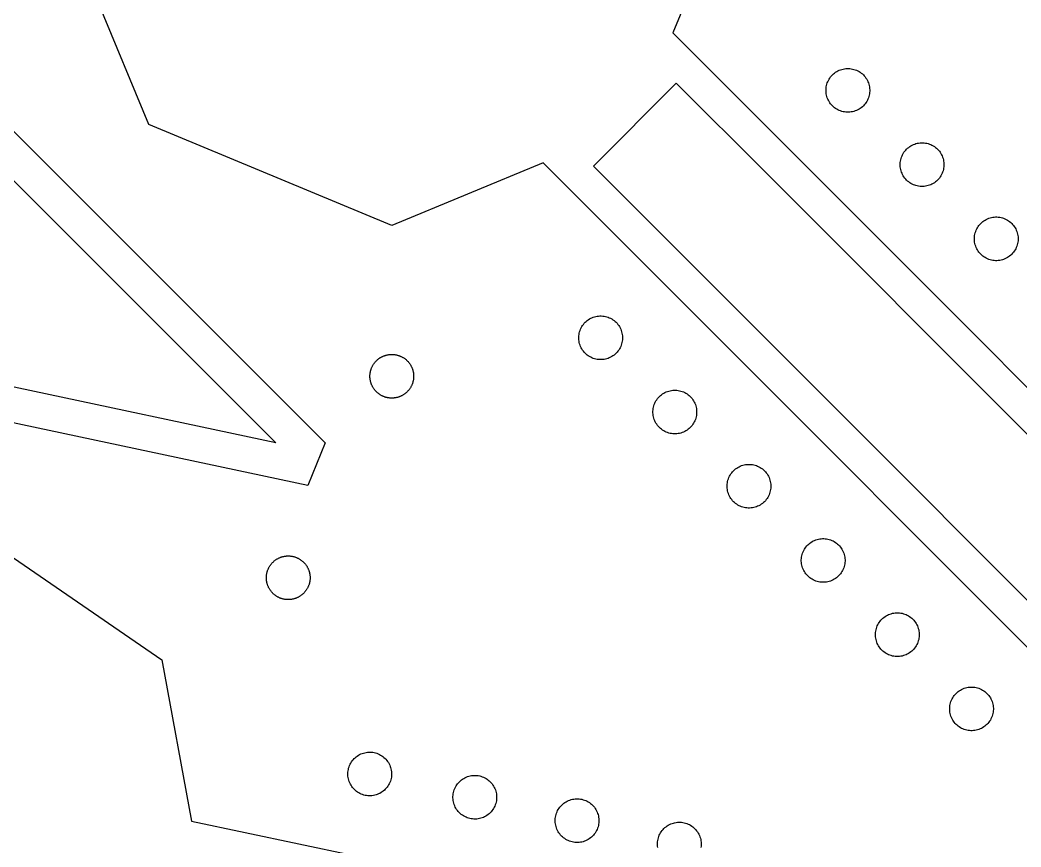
# Model space of a CAD drawing. Extents: x -16500 to 16500, y -16500 to 38576.
# Drawn here: x -10753 to -5028, y 3108 to 7835 of the extents above; entities that cross this region are included whole.
import ezdxf

# ---------------------------------------------------------------- set-up
doc = ezdxf.new("R2010")
doc.units = 0
doc.header["$MEASUREMENT"] = 0
doc.layers.add('Top', color=1, linetype='Continuous')
doc.layers.add('Vias', color=60, linetype='Continuous')

msp = doc.modelspace()

# ---------------------------------------------------------------- linework, layer by layer
at = {"layer": 'Top', "linetype": 'Continuous'}
for points in [[(-5291.342, 9164.874), (-8626.704, 12500.234), (-12500.234, 8626.703), (-9290.551, 5417.021), (-13700.786, 6354.445), (-14839.727, 996.153), (-10392.695, 50.907), (-14945.686, -1169.063), (-13527.876, -6460.405), (-9164.874, -5291.342), (-12500.235, -8626.702), (-8626.705, -12500.234), (-5417.021, -9290.551), (-6354.445, -13700.786), (-996.153, -14839.727), (-50.907, -10392.695)], [(-5040.676, 9002.117), (-5233.862, 8950.353), (-5417.146, 9007.834), (-8626.704, 12217.392), (-12217.392, 8626.703), (-9007.833, 5417.146), (-9106.927, 5173.522), (-13546.739, 6117.234), (-14602.515, 1150.2), (-10162.703, 206.489), (-10204.285, 10.859), (-10316.4, -135.705), (-14700.737, -1310.485), (-13386.454, -6215.456), (-9002.117, -5040.676), (-8950.353, -5233.862), (-9007.834, -5417.145), (-12217.392, -8626.702), (-8626.704, -12217.391), (-5417.146, -9007.834), (-5173.522, -9106.927), (-6117.234, -13546.739), (-1150.2, -14602.515), (-206.489, -10162.703)]]:
    msp.add_lwpolyline(points, dxfattribs=at)
at = {"layer": 'Top'}
for points in [[(-8626.703, 6660.703), (-10016.875, 7236.531), (-10592.703, 8626.703), (-10016.875, 10016.875), (-8626.703, 10592.703), (-7236.531, 10016.875), (-6660.703, 8626.703), (-7019.069, 7761.531), (-3242.085, 3984.547), (-3984.547, 3242.085), (-7761.531, 7019.069)], [(-7473.412, 6999.65), (-6962.174, 6488.412), (-6962.174, 6488.412), (-3984.547, 3510.785), (-3510.785, 3984.547), (-6488.412, 6962.174), (-6488.412, 6962.174), (-6999.65, 7473.412)]]:
    msp.add_lwpolyline(points, close=True, dxfattribs=at)
msp.add_lwpolyline([(-11182.356, 5028.867), (-9942.284, 4176.589), (-9771.628, 3255.815), (-8851.717, 3060.282)], dxfattribs=at)
at = {"layer": 'Vias'}
for points in [[(-6022.113, 7307.461), (-6029.95, 7307.955), (-6037.741, 7308.939), (-6045.454, 7310.41), (-6053.06, 7312.363), (-6060.528, 7314.79), (-6067.83, 7317.68), (-6074.935, 7321.024), (-6081.816, 7324.807), (-6088.447, 7329.015), (-6094.8, 7333.63), (-6100.85, 7338.636), (-6106.575, 7344.011), (-6111.95, 7349.736), (-6116.956, 7355.786), (-6121.571, 7362.139), (-6125.779, 7368.77), (-6129.562, 7375.651), (-6132.906, 7382.756), (-6135.796, 7390.058), (-6138.223, 7397.526), (-6140.176, 7405.132), (-6141.647, 7412.845), (-6142.631, 7420.636), (-6143.125, 7428.473), (-6143.125, 7436.326), (-6142.631, 7444.163), (-6141.647, 7451.954), (-6140.176, 7459.668), (-6138.223, 7467.274), (-6135.796, 7474.742), (-6132.906, 7482.043), (-6129.562, 7489.149), (-6125.779, 7496.03), (-6121.571, 7502.66), (-6116.956, 7509.013), (-6111.95, 7515.064), (-6106.575, 7520.788), (-6100.85, 7526.164), (-6094.8, 7531.169), (-6088.447, 7535.785), (-6081.816, 7539.993), (-6074.935, 7543.776), (-6067.83, 7547.119), (-6060.528, 7550.01), (-6053.06, 7552.436), (-6045.454, 7554.389), (-6037.741, 7555.861), (-6029.95, 7556.845), (-6022.113, 7557.338), (-6014.26, 7557.338), (-6006.423, 7556.845), (-5998.632, 7555.861), (-5990.918, 7554.389), (-5983.312, 7552.436), (-5975.844, 7550.01), (-5968.543, 7547.119), (-5961.437, 7543.776), (-5954.556, 7539.993), (-5947.926, 7535.785), (-5941.573, 7531.169), (-5935.522, 7526.164), (-5929.798, 7520.788), (-5924.422, 7515.064), (-5919.417, 7509.013), (-5914.801, 7502.66), (-5910.593, 7496.03), (-5906.81, 7489.149), (-5903.467, 7482.043), (-5900.576, 7474.742), (-5898.15, 7467.274), (-5896.197, 7459.668), (-5894.725, 7451.954), (-5893.741, 7444.163), (-5893.248, 7436.326), (-5893.248, 7428.473), (-5893.741, 7420.636), (-5894.725, 7412.845), (-5896.197, 7405.132), (-5898.15, 7397.526), (-5900.576, 7390.058), (-5903.467, 7382.756), (-5906.81, 7375.651), (-5910.593, 7368.77), (-5914.801, 7362.139), (-5919.417, 7355.786), (-5924.422, 7349.736), (-5929.798, 7344.011), (-5935.522, 7338.636), (-5941.573, 7333.63), (-5947.926, 7329.015), (-5954.556, 7324.807), (-5961.437, 7321.024), (-5968.543, 7317.68), (-5975.844, 7314.79), (-5983.312, 7312.363), (-5990.918, 7310.41), (-5998.632, 7308.939), (-6006.423, 7307.955), (-6014.26, 7307.461)], [(-5597.849, 6883.197), (-5605.686, 6883.691), (-5613.477, 6884.675), (-5621.19, 6886.146), (-5628.796, 6888.099), (-5636.264, 6890.526), (-5643.566, 6893.416), (-5650.671, 6896.76), (-5657.552, 6900.543), (-5664.183, 6904.751), (-5670.536, 6909.366), (-5676.586, 6914.372), (-5682.311, 6919.747), (-5687.686, 6925.472), (-5692.692, 6931.522), (-5697.307, 6937.875), (-5701.515, 6944.506), (-5705.298, 6951.387), (-5708.642, 6958.492), (-5711.532, 6965.794), (-5713.959, 6973.262), (-5715.912, 6980.868), (-5717.383, 6988.581), (-5718.367, 6996.372), (-5718.861, 7004.209), (-5718.861, 7012.062), (-5718.367, 7019.899), (-5717.383, 7027.69), (-5715.912, 7035.404), (-5713.959, 7043.01), (-5711.532, 7050.478), (-5708.642, 7057.779), (-5705.298, 7064.885), (-5701.515, 7071.766), (-5697.307, 7078.396), (-5692.692, 7084.749), (-5687.686, 7090.8), (-5682.311, 7096.524), (-5676.586, 7101.9), (-5670.536, 7106.905), (-5664.183, 7111.521), (-5657.552, 7115.729), (-5650.671, 7119.512), (-5643.566, 7122.855), (-5636.264, 7125.746), (-5628.796, 7128.172), (-5621.19, 7130.125), (-5613.477, 7131.597), (-5605.686, 7132.581), (-5597.849, 7133.074), (-5589.996, 7133.074), (-5582.159, 7132.581), (-5574.368, 7131.597), (-5566.654, 7130.125), (-5559.048, 7128.172), (-5551.58, 7125.746), (-5544.279, 7122.855), (-5537.173, 7119.512), (-5530.292, 7115.729), (-5523.662, 7111.521), (-5517.309, 7106.905), (-5511.258, 7101.9), (-5505.534, 7096.524), (-5500.158, 7090.8), (-5495.153, 7084.749), (-5490.537, 7078.396), (-5486.329, 7071.766), (-5482.546, 7064.885), (-5479.203, 7057.779), (-5476.312, 7050.478), (-5473.886, 7043.01), (-5471.933, 7035.404), (-5470.461, 7027.69), (-5469.477, 7019.899), (-5468.984, 7012.062), (-5468.984, 7004.209), (-5469.477, 6996.372), (-5470.461, 6988.581), (-5471.933, 6980.868), (-5473.886, 6973.262), (-5476.312, 6965.794), (-5479.203, 6958.492), (-5482.546, 6951.387), (-5486.329, 6944.506), (-5490.537, 6937.875), (-5495.153, 6931.522), (-5500.158, 6925.472), (-5505.534, 6919.747), (-5511.258, 6914.372), (-5517.309, 6909.366), (-5523.662, 6904.751), (-5530.292, 6900.543), (-5537.173, 6896.76), (-5544.279, 6893.416), (-5551.58, 6890.526), (-5559.048, 6888.099), (-5566.654, 6886.146), (-5574.368, 6884.675), (-5582.159, 6883.691), (-5589.996, 6883.197)], [(-5173.585, 6458.933), (-5181.422, 6459.427), (-5189.213, 6460.411), (-5196.926, 6461.882), (-5204.532, 6463.835), (-5212, 6466.262), (-5219.302, 6469.152), (-5226.407, 6472.496), (-5233.288, 6476.279), (-5239.919, 6480.487), (-5246.272, 6485.102), (-5252.322, 6490.108), (-5258.047, 6495.483), (-5263.422, 6501.208), (-5268.428, 6507.258), (-5273.043, 6513.611), (-5277.251, 6520.242), (-5281.034, 6527.123), (-5284.378, 6534.228), (-5287.268, 6541.53), (-5289.695, 6548.998), (-5291.648, 6556.604), (-5293.119, 6564.317), (-5294.103, 6572.108), (-5294.597, 6579.945), (-5294.597, 6587.798), (-5294.103, 6595.635), (-5293.119, 6603.426), (-5291.648, 6611.14), (-5289.695, 6618.746), (-5287.268, 6626.214), (-5284.378, 6633.515), (-5281.034, 6640.621), (-5277.251, 6647.502), (-5273.043, 6654.132), (-5268.428, 6660.485), (-5263.422, 6666.536), (-5258.047, 6672.26), (-5252.322, 6677.636), (-5246.272, 6682.641), (-5239.919, 6687.257), (-5233.288, 6691.465), (-5226.407, 6695.248), (-5219.302, 6698.591), (-5212, 6701.482), (-5204.532, 6703.908), (-5196.926, 6705.861), (-5189.213, 6707.333), (-5181.422, 6708.317), (-5173.585, 6708.81), (-5165.732, 6708.81), (-5157.895, 6708.317), (-5150.104, 6707.333), (-5142.39, 6705.861), (-5134.784, 6703.908), (-5127.316, 6701.482), (-5120.015, 6698.591), (-5112.909, 6695.248), (-5106.028, 6691.465), (-5099.398, 6687.257), (-5093.045, 6682.641), (-5086.994, 6677.636), (-5081.27, 6672.26), (-5075.894, 6666.536), (-5070.889, 6660.485), (-5066.273, 6654.132), (-5062.065, 6647.502), (-5058.282, 6640.621), (-5054.939, 6633.515), (-5052.048, 6626.214), (-5049.622, 6618.746), (-5047.669, 6611.14), (-5046.197, 6603.426), (-5045.213, 6595.635), (-5044.72, 6587.798), (-5044.72, 6579.945), (-5045.213, 6572.108), (-5046.197, 6564.317), (-5047.669, 6556.604), (-5049.622, 6548.998), (-5052.048, 6541.53), (-5054.939, 6534.228), (-5058.282, 6527.123), (-5062.065, 6520.242), (-5066.273, 6513.611), (-5070.889, 6507.258), (-5075.894, 6501.208), (-5081.27, 6495.483), (-5086.994, 6490.108), (-5093.045, 6485.102), (-5099.398, 6480.487), (-5106.028, 6476.279), (-5112.909, 6472.496), (-5120.015, 6469.152), (-5127.316, 6466.262), (-5134.784, 6463.835), (-5142.39, 6461.882), (-5150.104, 6460.411), (-5157.895, 6459.427), (-5165.732, 6458.933)], [(-7436.326, 5893.248), (-7444.163, 5893.741), (-7451.954, 5894.725), (-7459.668, 5896.197), (-7467.274, 5898.15), (-7474.742, 5900.576), (-7482.043, 5903.467), (-7489.149, 5906.81), (-7496.03, 5910.593), (-7502.66, 5914.801), (-7509.013, 5919.417), (-7515.064, 5924.422), (-7520.788, 5929.798), (-7526.164, 5935.522), (-7531.169, 5941.573), (-7535.785, 5947.926), (-7539.993, 5954.556), (-7543.776, 5961.437), (-7547.119, 5968.543), (-7550.01, 5975.844), (-7552.436, 5983.312), (-7554.389, 5990.918), (-7555.861, 5998.632), (-7556.845, 6006.423), (-7557.338, 6014.26), (-7557.338, 6022.113), (-7556.845, 6029.95), (-7555.861, 6037.741), (-7554.389, 6045.454), (-7552.436, 6053.06), (-7550.01, 6060.528), (-7547.119, 6067.83), (-7543.776, 6074.935), (-7539.993, 6081.816), (-7535.785, 6088.447), (-7531.169, 6094.8), (-7526.164, 6100.85), (-7520.788, 6106.575), (-7515.064, 6111.95), (-7509.013, 6116.956), (-7502.66, 6121.571), (-7496.03, 6125.779), (-7489.149, 6129.562), (-7482.043, 6132.906), (-7474.742, 6135.796), (-7467.274, 6138.223), (-7459.668, 6140.176), (-7451.954, 6141.647), (-7444.163, 6142.631), (-7436.326, 6143.125), (-7428.473, 6143.125), (-7420.636, 6142.631), (-7412.845, 6141.647), (-7405.132, 6140.176), (-7397.526, 6138.223), (-7390.058, 6135.796), (-7382.756, 6132.906), (-7375.651, 6129.562), (-7368.77, 6125.779), (-7362.139, 6121.571), (-7355.786, 6116.956), (-7349.736, 6111.95), (-7344.011, 6106.575), (-7338.636, 6100.85), (-7333.63, 6094.8), (-7329.015, 6088.447), (-7324.807, 6081.816), (-7321.024, 6074.935), (-7317.68, 6067.83), (-7314.79, 6060.528), (-7312.363, 6053.06), (-7310.41, 6045.454), (-7308.939, 6037.741), (-7307.955, 6029.95), (-7307.461, 6022.113), (-7307.461, 6014.26), (-7307.955, 6006.423), (-7308.939, 5998.632), (-7310.41, 5990.918), (-7312.363, 5983.312), (-7314.79, 5975.844), (-7317.68, 5968.543), (-7321.024, 5961.437), (-7324.807, 5954.556), (-7329.015, 5947.926), (-7333.63, 5941.573), (-7338.636, 5935.522), (-7344.011, 5929.798), (-7349.736, 5924.422), (-7355.786, 5919.417), (-7362.139, 5914.801), (-7368.77, 5910.593), (-7375.651, 5906.81), (-7382.756, 5903.467), (-7390.058, 5900.576), (-7397.526, 5898.15), (-7405.132, 5896.197), (-7412.845, 5894.725), (-7420.636, 5893.741), (-7428.473, 5893.248)], [(-8628.312, 5673.286), (-8631.53, 5673.369), (-8634.745, 5673.535), (-8637.954, 5673.783), (-8641.155, 5674.114), (-8644.348, 5674.527), (-8647.528, 5675.023), (-8650.695, 5675.6), (-8653.845, 5676.258), (-8656.978, 5676.998), (-8660.091, 5677.817), (-8663.181, 5678.717), (-8666.247, 5679.696), (-8669.287, 5680.753), (-8672.299, 5681.889), (-8675.281, 5683.101), (-8678.23, 5684.39), (-8681.146, 5685.755), (-8684.025, 5687.194), (-8686.866, 5688.707), (-8689.667, 5690.292), (-8692.427, 5691.949), (-8695.142, 5693.676), (-8697.813, 5695.473), (-8700.436, 5697.338), (-8703.011, 5699.27), (-8705.535, 5701.268), (-8708.006, 5703.33), (-8710.424, 5705.455), (-8712.786, 5707.641), (-8715.091, 5709.888), (-8717.338, 5712.193), (-8719.524, 5714.555), (-8721.649, 5716.973), (-8723.711, 5719.444), (-8725.709, 5721.968), (-8727.641, 5724.543), (-8729.506, 5727.166), (-8731.302, 5729.836), (-8733.03, 5732.552), (-8734.687, 5735.312), (-8736.272, 5738.113), (-8737.785, 5740.954), (-8739.224, 5743.833), (-8740.589, 5746.749), (-8741.878, 5749.698), (-8743.09, 5752.68), (-8744.226, 5755.691), (-8745.283, 5758.732), (-8746.262, 5761.798), (-8747.162, 5764.888), (-8747.981, 5768.001), (-8748.721, 5771.134), (-8749.379, 5774.284), (-8749.956, 5777.451), (-8750.451, 5780.631), (-8750.865, 5783.823), (-8751.196, 5787.025), (-8751.444, 5790.234), (-8751.61, 5793.449), (-8751.693, 5796.666), (-8751.693, 5799.885), (-8751.61, 5803.103), (-8751.444, 5806.317), (-8751.196, 5809.527), (-8750.865, 5812.728), (-8750.451, 5815.92), (-8749.956, 5819.101), (-8749.379, 5822.267), (-8748.721, 5825.418), (-8747.981, 5828.551), (-8747.162, 5831.663), (-8746.262, 5834.754), (-8745.283, 5837.82), (-8744.226, 5840.86), (-8743.09, 5843.872), (-8741.878, 5846.854), (-8740.589, 5849.803), (-8739.224, 5852.718), (-8737.785, 5855.598), (-8736.272, 5858.439), (-8734.687, 5861.24), (-8733.03, 5863.999), (-8731.302, 5866.715), (-8729.506, 5869.386), (-8727.641, 5872.009), (-8725.709, 5874.584), (-8723.711, 5877.108), (-8721.649, 5879.579), (-8719.524, 5881.997), (-8717.338, 5884.359), (-8715.091, 5886.664), (-8712.786, 5888.911), (-8710.424, 5891.097), (-8708.006, 5893.222), (-8705.535, 5895.284), (-8703.011, 5897.282), (-8700.436, 5899.213), (-8697.813, 5901.078), (-8695.142, 5902.875), (-8692.427, 5904.603), (-8689.667, 5906.26), (-8686.866, 5907.845), (-8684.025, 5909.358), (-8681.146, 5910.797), (-8678.23, 5912.162), (-8675.281, 5913.45), (-8672.299, 5914.663), (-8669.287, 5915.798), (-8666.247, 5916.856), (-8663.181, 5917.835), (-8660.091, 5918.734), (-8656.978, 5919.554), (-8653.845, 5920.293), (-8650.695, 5920.952), (-8647.528, 5921.529), (-8644.348, 5922.024), (-8641.155, 5922.438), (-8637.954, 5922.769), (-8634.745, 5923.017), (-8631.53, 5923.183), (-8628.312, 5923.266), (-8625.094, 5923.266), (-8621.876, 5923.183), (-8618.661, 5923.017), (-8615.452, 5922.769), (-8612.251, 5922.438), (-8609.058, 5922.024), (-8605.878, 5921.529), (-8602.711, 5920.952), (-8599.561, 5920.293), (-8596.428, 5919.554), (-8593.315, 5918.734), (-8590.225, 5917.835), (-8587.159, 5916.856), (-8584.119, 5915.798), (-8581.107, 5914.663), (-8578.125, 5913.45), (-8575.176, 5912.162), (-8572.26, 5910.797), (-8569.381, 5909.358), (-8566.54, 5907.845), (-8563.739, 5906.26), (-8560.979, 5904.603), (-8558.264, 5902.875), (-8555.593, 5901.078), (-8552.97, 5899.213), (-8550.395, 5897.282), (-8547.871, 5895.284), (-8545.4, 5893.222), (-8542.982, 5891.097), (-8540.62, 5888.911), (-8538.315, 5886.664), (-8536.068, 5884.359), (-8533.882, 5881.997), (-8531.757, 5879.579), (-8529.695, 5877.108), (-8527.697, 5874.584), (-8525.765, 5872.009), (-8523.9, 5869.386), (-8522.104, 5866.715), (-8520.376, 5863.999), (-8518.719, 5861.24), (-8517.134, 5858.439), (-8515.621, 5855.598), (-8514.182, 5852.718), (-8512.817, 5849.803), (-8511.528, 5846.854), (-8510.316, 5843.872), (-8509.18, 5840.86), (-8508.123, 5837.82), (-8507.144, 5834.754), (-8506.244, 5831.663), (-8505.425, 5828.551), (-8504.685, 5825.418), (-8504.027, 5822.267), (-8503.45, 5819.101), (-8502.955, 5815.92), (-8502.541, 5812.728), (-8502.21, 5809.527), (-8501.962, 5806.317), (-8501.796, 5803.103), (-8501.713, 5799.885), (-8501.713, 5796.666), (-8501.796, 5793.449), (-8501.962, 5790.234), (-8502.21, 5787.025), (-8502.541, 5783.823), (-8502.955, 5780.631), (-8503.45, 5777.451), (-8504.027, 5774.284), (-8504.685, 5771.134), (-8505.425, 5768.001), (-8506.244, 5764.888), (-8507.144, 5761.798), (-8508.123, 5758.732), (-8509.18, 5755.691), (-8510.316, 5752.68), (-8511.528, 5749.698), (-8512.817, 5746.749), (-8514.182, 5743.833), (-8515.621, 5740.954), (-8517.134, 5738.113), (-8518.719, 5735.312), (-8520.376, 5732.552), (-8522.104, 5729.836), (-8523.9, 5727.166), (-8525.765, 5724.543), (-8527.697, 5721.968), (-8529.695, 5719.444), (-8531.757, 5716.973), (-8533.882, 5714.555), (-8536.068, 5712.193), (-8538.315, 5709.888), (-8540.62, 5707.641), (-8542.982, 5705.455), (-8545.4, 5703.33), (-8547.871, 5701.268), (-8550.395, 5699.27), (-8552.97, 5697.338), (-8555.593, 5695.473), (-8558.264, 5693.676), (-8560.979, 5691.949), (-8563.739, 5690.292), (-8566.54, 5688.707), (-8569.381, 5687.194), (-8572.26, 5685.755), (-8575.176, 5684.39), (-8578.125, 5683.101), (-8581.107, 5681.889), (-8584.119, 5680.753), (-8587.159, 5679.696), (-8590.225, 5678.717), (-8593.315, 5677.817), (-8596.428, 5676.998), (-8599.561, 5676.258), (-8602.711, 5675.6), (-8605.878, 5675.023), (-8609.058, 5674.527), (-8612.251, 5674.114), (-8615.452, 5673.783), (-8618.661, 5673.535), (-8621.876, 5673.369), (-8625.094, 5673.286)], [(-7012.062, 5468.984), (-7019.899, 5469.477), (-7027.69, 5470.461), (-7035.404, 5471.933), (-7043.01, 5473.886), (-7050.478, 5476.312), (-7057.779, 5479.203), (-7064.885, 5482.546), (-7071.766, 5486.329), (-7078.396, 5490.537), (-7084.749, 5495.153), (-7090.8, 5500.158), (-7096.524, 5505.534), (-7101.9, 5511.258), (-7106.905, 5517.309), (-7111.521, 5523.662), (-7115.729, 5530.292), (-7119.512, 5537.173), (-7122.855, 5544.279), (-7125.746, 5551.58), (-7128.172, 5559.048), (-7130.125, 5566.654), (-7131.597, 5574.368), (-7132.581, 5582.159), (-7133.074, 5589.996), (-7133.074, 5597.849), (-7132.581, 5605.686), (-7131.597, 5613.477), (-7130.125, 5621.19), (-7128.172, 5628.796), (-7125.746, 5636.264), (-7122.855, 5643.566), (-7119.512, 5650.671), (-7115.729, 5657.552), (-7111.521, 5664.183), (-7106.905, 5670.536), (-7101.9, 5676.586), (-7096.524, 5682.311), (-7090.8, 5687.686), (-7084.749, 5692.692), (-7078.396, 5697.307), (-7071.766, 5701.515), (-7064.885, 5705.298), (-7057.779, 5708.642), (-7050.478, 5711.532), (-7043.01, 5713.959), (-7035.404, 5715.912), (-7027.69, 5717.383), (-7019.899, 5718.367), (-7012.062, 5718.861), (-7004.209, 5718.861), (-6996.372, 5718.367), (-6988.581, 5717.383), (-6980.868, 5715.912), (-6973.262, 5713.959), (-6965.794, 5711.532), (-6958.492, 5708.642), (-6951.387, 5705.298), (-6944.506, 5701.515), (-6937.875, 5697.307), (-6931.522, 5692.692), (-6925.472, 5687.686), (-6919.747, 5682.311), (-6914.372, 5676.586), (-6909.366, 5670.536), (-6904.751, 5664.183), (-6900.543, 5657.552), (-6896.76, 5650.671), (-6893.416, 5643.566), (-6890.526, 5636.264), (-6888.099, 5628.796), (-6886.146, 5621.19), (-6884.675, 5613.477), (-6883.691, 5605.686), (-6883.197, 5597.849), (-6883.197, 5589.996), (-6883.691, 5582.159), (-6884.675, 5574.368), (-6886.146, 5566.654), (-6888.099, 5559.048), (-6890.526, 5551.58), (-6893.416, 5544.279), (-6896.76, 5537.173), (-6900.543, 5530.292), (-6904.751, 5523.662), (-6909.366, 5517.309), (-6914.372, 5511.258), (-6919.747, 5505.534), (-6925.472, 5500.158), (-6931.522, 5495.153), (-6937.875, 5490.537), (-6944.506, 5486.329), (-6951.387, 5482.546), (-6958.492, 5479.203), (-6965.794, 5476.312), (-6973.262, 5473.886), (-6980.868, 5471.933), (-6988.581, 5470.461), (-6996.372, 5469.477), (-7004.209, 5468.984)], [(-6587.798, 5044.72), (-6595.635, 5045.213), (-6603.426, 5046.197), (-6611.14, 5047.669), (-6618.746, 5049.622), (-6626.214, 5052.048), (-6633.515, 5054.939), (-6640.621, 5058.282), (-6647.502, 5062.065), (-6654.132, 5066.273), (-6660.485, 5070.889), (-6666.536, 5075.894), (-6672.26, 5081.27), (-6677.636, 5086.994), (-6682.641, 5093.045), (-6687.257, 5099.398), (-6691.465, 5106.028), (-6695.248, 5112.909), (-6698.591, 5120.015), (-6701.482, 5127.316), (-6703.908, 5134.784), (-6705.861, 5142.39), (-6707.333, 5150.104), (-6708.317, 5157.895), (-6708.81, 5165.732), (-6708.81, 5173.585), (-6708.317, 5181.422), (-6707.333, 5189.213), (-6705.861, 5196.926), (-6703.908, 5204.532), (-6701.482, 5212), (-6698.591, 5219.302), (-6695.248, 5226.407), (-6691.465, 5233.288), (-6687.257, 5239.919), (-6682.641, 5246.272), (-6677.636, 5252.322), (-6672.26, 5258.047), (-6666.536, 5263.422), (-6660.485, 5268.428), (-6654.132, 5273.043), (-6647.502, 5277.251), (-6640.621, 5281.034), (-6633.515, 5284.378), (-6626.214, 5287.268), (-6618.746, 5289.695), (-6611.14, 5291.648), (-6603.426, 5293.119), (-6595.635, 5294.103), (-6587.798, 5294.597), (-6579.945, 5294.597), (-6572.108, 5294.103), (-6564.317, 5293.119), (-6556.604, 5291.648), (-6548.998, 5289.695), (-6541.53, 5287.268), (-6534.228, 5284.378), (-6527.123, 5281.034), (-6520.242, 5277.251), (-6513.611, 5273.043), (-6507.258, 5268.428), (-6501.208, 5263.422), (-6495.483, 5258.047), (-6490.108, 5252.322), (-6485.102, 5246.272), (-6480.487, 5239.919), (-6476.279, 5233.288), (-6472.496, 5226.407), (-6469.152, 5219.302), (-6466.262, 5212), (-6463.835, 5204.532), (-6461.882, 5196.926), (-6460.411, 5189.213), (-6459.427, 5181.422), (-6458.933, 5173.585), (-6458.933, 5165.732), (-6459.427, 5157.895), (-6460.411, 5150.104), (-6461.882, 5142.39), (-6463.835, 5134.784), (-6466.262, 5127.316), (-6469.152, 5120.015), (-6472.496, 5112.909), (-6476.279, 5106.028), (-6480.487, 5099.398), (-6485.102, 5093.045), (-6490.108, 5086.994), (-6495.483, 5081.27), (-6501.208, 5075.894), (-6507.258, 5070.889), (-6513.611, 5066.273), (-6520.242, 5062.065), (-6527.123, 5058.282), (-6534.228, 5054.939), (-6541.53, 5052.048), (-6548.998, 5049.622), (-6556.604, 5047.669), (-6564.317, 5046.197), (-6572.108, 5045.213), (-6579.945, 5044.72)], [(-6163.534, 4620.456), (-6171.371, 4620.949), (-6179.162, 4621.933), (-6186.876, 4623.405), (-6194.482, 4625.358), (-6201.95, 4627.784), (-6209.251, 4630.675), (-6216.357, 4634.018), (-6223.238, 4637.801), (-6229.868, 4642.009), (-6236.221, 4646.625), (-6242.272, 4651.63), (-6247.996, 4657.006), (-6253.372, 4662.73), (-6258.377, 4668.781), (-6262.993, 4675.134), (-6267.201, 4681.764), (-6270.984, 4688.645), (-6274.327, 4695.751), (-6277.218, 4703.052), (-6279.644, 4710.52), (-6281.597, 4718.126), (-6283.069, 4725.84), (-6284.053, 4733.631), (-6284.546, 4741.468), (-6284.546, 4749.321), (-6284.053, 4757.158), (-6283.069, 4764.949), (-6281.597, 4772.662), (-6279.644, 4780.268), (-6277.218, 4787.736), (-6274.327, 4795.038), (-6270.984, 4802.143), (-6267.201, 4809.024), (-6262.993, 4815.655), (-6258.377, 4822.008), (-6253.372, 4828.058), (-6247.996, 4833.783), (-6242.272, 4839.158), (-6236.221, 4844.164), (-6229.868, 4848.779), (-6223.238, 4852.987), (-6216.357, 4856.77), (-6209.251, 4860.114), (-6201.95, 4863.004), (-6194.482, 4865.431), (-6186.876, 4867.384), (-6179.162, 4868.855), (-6171.371, 4869.839), (-6163.534, 4870.333), (-6155.681, 4870.333), (-6147.844, 4869.839), (-6140.053, 4868.855), (-6132.34, 4867.384), (-6124.734, 4865.431), (-6117.266, 4863.004), (-6109.964, 4860.114), (-6102.859, 4856.77), (-6095.978, 4852.987), (-6089.347, 4848.779), (-6082.994, 4844.164), (-6076.944, 4839.158), (-6071.219, 4833.783), (-6065.844, 4828.058), (-6060.838, 4822.008), (-6056.223, 4815.655), (-6052.015, 4809.024), (-6048.232, 4802.143), (-6044.888, 4795.038), (-6041.998, 4787.736), (-6039.571, 4780.268), (-6037.618, 4772.662), (-6036.147, 4764.949), (-6035.163, 4757.158), (-6034.669, 4749.321), (-6034.669, 4741.468), (-6035.163, 4733.631), (-6036.147, 4725.84), (-6037.618, 4718.126), (-6039.571, 4710.52), (-6041.998, 4703.052), (-6044.888, 4695.751), (-6048.232, 4688.645), (-6052.015, 4681.764), (-6056.223, 4675.134), (-6060.838, 4668.781), (-6065.844, 4662.73), (-6071.219, 4657.006), (-6076.944, 4651.63), (-6082.994, 4646.625), (-6089.347, 4642.009), (-6095.978, 4637.801), (-6102.859, 4634.018), (-6109.964, 4630.675), (-6117.266, 4627.784), (-6124.734, 4625.358), (-6132.34, 4623.405), (-6140.053, 4621.933), (-6147.844, 4620.949), (-6155.681, 4620.456)], [(-9219.421, 4521.302), (-9222.639, 4521.354), (-9225.855, 4521.489), (-9229.066, 4521.707), (-9232.271, 4522.008), (-9235.467, 4522.391), (-9238.652, 4522.857), (-9241.824, 4523.404), (-9244.98, 4524.032), (-9248.12, 4524.742), (-9251.24, 4525.532), (-9254.339, 4526.403), (-9257.414, 4527.353), (-9260.464, 4528.381), (-9263.487, 4529.488), (-9266.48, 4530.673), (-9269.441, 4531.934), (-9272.369, 4533.271), (-9275.262, 4534.682), (-9278.117, 4536.168), (-9280.933, 4537.727), (-9283.708, 4539.358), (-9286.44, 4541.06), (-9289.128, 4542.831), (-9291.768, 4544.672), (-9294.361, 4546.579), (-9296.904, 4548.553), (-9299.395, 4550.591), (-9301.832, 4552.693), (-9304.215, 4554.857), (-9306.541, 4557.082), (-9308.809, 4559.366), (-9311.018, 4561.707), (-9313.166, 4564.105), (-9315.251, 4566.557), (-9317.272, 4569.062), (-9319.228, 4571.618), (-9321.118, 4574.223), (-9322.94, 4576.877), (-9324.693, 4579.576), (-9326.376, 4582.32), (-9327.988, 4585.106), (-9329.527, 4587.933), (-9330.994, 4590.798), (-9332.385, 4593.701), (-9333.702, 4596.638), (-9334.943, 4599.608), (-9336.107, 4602.609), (-9337.193, 4605.639), (-9338.201, 4608.696), (-9339.129, 4611.777), (-9339.978, 4614.882), (-9340.747, 4618.008), (-9341.435, 4621.152), (-9342.042, 4624.313), (-9342.568, 4627.489), (-9343.011, 4630.677), (-9343.372, 4633.875), (-9343.651, 4637.082), (-9343.847, 4640.295), (-9343.96, 4643.511), (-9343.991, 4646.73), (-9343.938, 4649.948), (-9343.803, 4653.164), (-9343.585, 4656.376), (-9343.284, 4659.58), (-9342.901, 4662.776), (-9342.436, 4665.961), (-9341.888, 4669.133), (-9341.26, 4672.29), (-9340.55, 4675.429), (-9339.76, 4678.55), (-9338.889, 4681.648), (-9337.94, 4684.724), (-9336.911, 4687.774), (-9335.804, 4690.796), (-9334.62, 4693.789), (-9333.358, 4696.751), (-9332.022, 4699.679), (-9330.61, 4702.571), (-9329.124, 4705.426), (-9327.565, 4708.242), (-9325.934, 4711.017), (-9324.232, 4713.75), (-9322.461, 4716.437), (-9320.621, 4719.078), (-9318.713, 4721.67), (-9316.739, 4724.213), (-9314.701, 4726.704), (-9312.599, 4729.142), (-9310.435, 4731.524), (-9308.21, 4733.851), (-9305.927, 4736.119), (-9303.585, 4738.327), (-9301.188, 4740.475), (-9298.736, 4742.56), (-9296.231, 4744.582), (-9293.674, 4746.538), (-9291.069, 4748.427), (-9288.415, 4750.249), (-9285.716, 4752.002), (-9282.972, 4753.685), (-9280.186, 4755.297), (-9277.359, 4756.837), (-9274.494, 4758.303), (-9271.592, 4759.695), (-9268.655, 4761.012), (-9265.685, 4762.252), (-9262.684, 4763.416), (-9259.654, 4764.502), (-9256.597, 4765.51), (-9253.515, 4766.439), (-9250.41, 4767.288), (-9247.285, 4768.057), (-9244.14, 4768.745), (-9240.979, 4769.352), (-9237.804, 4769.877), (-9234.615, 4770.321), (-9231.417, 4770.682), (-9228.21, 4770.96), (-9224.998, 4771.156), (-9221.781, 4771.27), (-9218.562, 4771.3), (-9215.344, 4771.248), (-9212.128, 4771.112), (-9208.917, 4770.894), (-9205.712, 4770.593), (-9202.516, 4770.21), (-9199.331, 4769.745), (-9196.159, 4769.198), (-9193.002, 4768.569), (-9189.863, 4767.86), (-9186.743, 4767.069), (-9183.644, 4766.199), (-9180.568, 4765.249), (-9177.519, 4764.22), (-9174.496, 4763.113), (-9171.503, 4761.929), (-9168.542, 4760.668), (-9165.614, 4759.331), (-9162.721, 4757.919), (-9159.866, 4756.433), (-9157.05, 4754.874), (-9154.275, 4753.244), (-9151.543, 4751.542), (-9148.855, 4749.77), (-9146.214, 4747.93), (-9143.622, 4746.023), (-9141.079, 4744.049), (-9138.588, 4742.01), (-9136.151, 4739.908), (-9133.768, 4737.744), (-9131.442, 4735.52), (-9129.173, 4733.236), (-9126.965, 4730.895), (-9124.817, 4728.497), (-9122.732, 4726.045), (-9120.711, 4723.54), (-9118.755, 4720.984), (-9116.865, 4718.378), (-9115.043, 4715.725), (-9113.29, 4713.025), (-9111.607, 4710.282), (-9109.995, 4707.495), (-9108.456, 4704.669), (-9106.989, 4701.803), (-9105.597, 4698.901), (-9104.281, 4695.964), (-9103.04, 4692.994), (-9101.876, 4689.993), (-9100.79, 4686.963), (-9099.782, 4683.906), (-9098.853, 4680.824), (-9098.004, 4677.719), (-9097.236, 4674.594), (-9096.547, 4671.45), (-9095.94, 4668.289), (-9095.415, 4665.113), (-9094.972, 4661.925), (-9094.611, 4658.726), (-9094.332, 4655.52), (-9094.136, 4652.307), (-9094.023, 4649.09), (-9093.992, 4645.872), (-9094.045, 4642.653), (-9094.18, 4639.437), (-9094.398, 4636.226), (-9094.699, 4633.021), (-9095.082, 4629.825), (-9095.547, 4626.641), (-9096.094, 4623.469), (-9096.723, 4620.312), (-9097.433, 4617.172), (-9098.223, 4614.052), (-9099.093, 4610.953), (-9100.043, 4607.878), (-9101.072, 4604.828), (-9102.179, 4601.805), (-9103.363, 4598.813), (-9104.624, 4595.851), (-9105.961, 4592.923), (-9107.373, 4590.031), (-9108.859, 4587.175), (-9110.418, 4584.359), (-9112.049, 4581.584), (-9113.75, 4578.852), (-9115.522, 4576.165), (-9117.362, 4573.524), (-9119.27, 4570.931), (-9121.243, 4568.389), (-9123.282, 4565.898), (-9125.384, 4563.46), (-9127.548, 4561.077), (-9129.772, 4558.751), (-9132.056, 4556.483), (-9134.398, 4554.274), (-9136.795, 4552.127), (-9139.247, 4550.041), (-9141.752, 4548.02), (-9144.308, 4546.064), (-9146.914, 4544.174), (-9149.567, 4542.352), (-9152.267, 4540.599), (-9155.011, 4538.916), (-9157.797, 4537.304), (-9160.623, 4535.765), (-9163.489, 4534.299), (-9166.391, 4532.907), (-9169.328, 4531.59), (-9172.298, 4530.349), (-9175.299, 4529.186), (-9178.329, 4528.099), (-9181.386, 4527.092), (-9184.468, 4526.163), (-9187.573, 4525.314), (-9190.698, 4524.545), (-9193.843, 4523.857), (-9197.004, 4523.25), (-9200.179, 4522.725), (-9203.367, 4522.281), (-9206.566, 4521.92), (-9209.772, 4521.641), (-9212.985, 4521.445), (-9216.202, 4521.332)], [(-5739.27, 4196.192), (-5747.107, 4196.685), (-5754.898, 4197.669), (-5762.612, 4199.141), (-5770.218, 4201.094), (-5777.686, 4203.52), (-5784.987, 4206.411), (-5792.093, 4209.754), (-5798.974, 4213.537), (-5805.604, 4217.745), (-5811.957, 4222.361), (-5818.008, 4227.366), (-5823.732, 4232.742), (-5829.108, 4238.466), (-5834.113, 4244.517), (-5838.729, 4250.87), (-5842.937, 4257.5), (-5846.72, 4264.381), (-5850.063, 4271.487), (-5852.954, 4278.788), (-5855.38, 4286.256), (-5857.333, 4293.862), (-5858.805, 4301.576), (-5859.789, 4309.367), (-5860.282, 4317.204), (-5860.282, 4325.057), (-5859.789, 4332.894), (-5858.805, 4340.685), (-5857.333, 4348.398), (-5855.38, 4356.004), (-5852.954, 4363.472), (-5850.063, 4370.774), (-5846.72, 4377.879), (-5842.937, 4384.76), (-5838.729, 4391.391), (-5834.113, 4397.744), (-5829.108, 4403.794), (-5823.732, 4409.519), (-5818.008, 4414.894), (-5811.957, 4419.9), (-5805.604, 4424.515), (-5798.974, 4428.723), (-5792.093, 4432.506), (-5784.987, 4435.85), (-5777.686, 4438.74), (-5770.218, 4441.167), (-5762.612, 4443.12), (-5754.898, 4444.591), (-5747.107, 4445.575), (-5739.27, 4446.069), (-5731.417, 4446.069), (-5723.58, 4445.575), (-5715.789, 4444.591), (-5708.076, 4443.12), (-5700.47, 4441.167), (-5693.002, 4438.74), (-5685.7, 4435.85), (-5678.595, 4432.506), (-5671.714, 4428.723), (-5665.083, 4424.515), (-5658.73, 4419.9), (-5652.68, 4414.894), (-5646.955, 4409.519), (-5641.58, 4403.794), (-5636.574, 4397.744), (-5631.959, 4391.391), (-5627.751, 4384.76), (-5623.968, 4377.879), (-5620.624, 4370.774), (-5617.734, 4363.472), (-5615.307, 4356.004), (-5613.354, 4348.398), (-5611.883, 4340.685), (-5610.899, 4332.894), (-5610.405, 4325.057), (-5610.405, 4317.204), (-5610.899, 4309.367), (-5611.883, 4301.576), (-5613.354, 4293.862), (-5615.307, 4286.256), (-5617.734, 4278.788), (-5620.624, 4271.487), (-5623.968, 4264.381), (-5627.751, 4257.5), (-5631.959, 4250.87), (-5636.574, 4244.517), (-5641.58, 4238.466), (-5646.955, 4232.742), (-5652.68, 4227.366), (-5658.73, 4222.361), (-5665.083, 4217.745), (-5671.714, 4213.537), (-5678.595, 4209.754), (-5685.7, 4206.411), (-5693.002, 4203.52), (-5700.47, 4201.094), (-5708.076, 4199.141), (-5715.789, 4197.669), (-5723.58, 4196.685), (-5731.417, 4196.192)], [(-5315.006, 3771.928), (-5322.843, 3772.421), (-5330.634, 3773.405), (-5338.348, 3774.877), (-5345.954, 3776.83), (-5353.422, 3779.256), (-5360.723, 3782.147), (-5367.829, 3785.49), (-5374.71, 3789.273), (-5381.34, 3793.481), (-5387.693, 3798.097), (-5393.744, 3803.102), (-5399.468, 3808.478), (-5404.844, 3814.202), (-5409.849, 3820.253), (-5414.465, 3826.606), (-5418.673, 3833.236), (-5422.456, 3840.117), (-5425.799, 3847.223), (-5428.69, 3854.524), (-5431.116, 3861.992), (-5433.069, 3869.598), (-5434.541, 3877.312), (-5435.525, 3885.103), (-5436.018, 3892.94), (-5436.018, 3900.793), (-5435.525, 3908.63), (-5434.541, 3916.421), (-5433.069, 3924.134), (-5431.116, 3931.74), (-5428.69, 3939.208), (-5425.799, 3946.51), (-5422.456, 3953.615), (-5418.673, 3960.496), (-5414.465, 3967.127), (-5409.849, 3973.48), (-5404.844, 3979.53), (-5399.468, 3985.255), (-5393.744, 3990.63), (-5387.693, 3995.636), (-5381.34, 4000.251), (-5374.71, 4004.459), (-5367.829, 4008.242), (-5360.723, 4011.586), (-5353.422, 4014.476), (-5345.954, 4016.903), (-5338.348, 4018.856), (-5330.634, 4020.327), (-5322.843, 4021.311), (-5315.006, 4021.805), (-5307.153, 4021.805), (-5299.316, 4021.311), (-5291.525, 4020.327), (-5283.812, 4018.856), (-5276.206, 4016.903), (-5268.738, 4014.476), (-5261.436, 4011.586), (-5254.331, 4008.242), (-5247.45, 4004.459), (-5240.819, 4000.251), (-5234.466, 3995.636), (-5228.416, 3990.63), (-5222.691, 3985.255), (-5217.316, 3979.53), (-5212.31, 3973.48), (-5207.695, 3967.127), (-5203.487, 3960.496), (-5199.704, 3953.615), (-5196.36, 3946.51), (-5193.47, 3939.208), (-5191.043, 3931.74), (-5189.09, 3924.134), (-5187.619, 3916.421), (-5186.635, 3908.63), (-5186.141, 3900.793), (-5186.141, 3892.94), (-5186.635, 3885.103), (-5187.619, 3877.312), (-5189.09, 3869.598), (-5191.043, 3861.992), (-5193.47, 3854.524), (-5196.36, 3847.223), (-5199.704, 3840.117), (-5203.487, 3833.236), (-5207.695, 3826.606), (-5212.31, 3820.253), (-5217.316, 3814.202), (-5222.691, 3808.478), (-5228.416, 3803.102), (-5234.466, 3798.097), (-5240.819, 3793.481), (-5247.45, 3789.273), (-5254.331, 3785.49), (-5261.436, 3782.147), (-5268.738, 3779.256), (-5276.206, 3776.83), (-5283.812, 3774.877), (-5291.525, 3773.405), (-5299.316, 3772.421), (-5307.153, 3771.928)], [(-8755.577, 3399.929), (-8763.419, 3400.34), (-8771.22, 3401.243), (-8778.948, 3402.633), (-8786.574, 3404.506), (-8794.068, 3406.855), (-8801.399, 3409.669), (-8808.539, 3412.938), (-8815.459, 3416.648), (-8822.133, 3420.786), (-8828.534, 3425.335), (-8834.637, 3430.277), (-8840.417, 3435.593), (-8845.852, 3441.26), (-8850.921, 3447.258), (-8855.603, 3453.562), (-8859.88, 3460.148), (-8863.735, 3466.99), (-8867.152, 3474.06), (-8870.12, 3481.33), (-8872.624, 3488.773), (-8874.657, 3496.358), (-8876.209, 3504.056), (-8877.275, 3511.836), (-8877.85, 3519.667), (-8877.932, 3527.519), (-8877.521, 3535.361), (-8876.618, 3543.162), (-8875.228, 3550.891), (-8873.355, 3558.517), (-8871.006, 3566.01), (-8868.192, 3573.341), (-8864.923, 3580.481), (-8861.212, 3587.402), (-8857.074, 3594.076), (-8852.526, 3600.476), (-8847.584, 3606.579), (-8842.268, 3612.36), (-8836.601, 3617.795), (-8830.603, 3622.863), (-8824.299, 3627.545), (-8817.713, 3631.822), (-8810.871, 3635.677), (-8803.801, 3639.095), (-8796.531, 3642.062), (-8789.088, 3644.567), (-8781.503, 3646.599), (-8773.805, 3648.151), (-8766.025, 3649.217), (-8758.194, 3649.792), (-8750.342, 3649.874), (-8742.5, 3649.463), (-8734.699, 3648.561), (-8726.97, 3647.17), (-8719.344, 3645.297), (-8711.851, 3642.949), (-8704.52, 3640.134), (-8697.38, 3636.866), (-8690.459, 3633.155), (-8683.785, 3629.017), (-8677.384, 3624.468), (-8671.282, 3619.526), (-8665.501, 3614.211), (-8660.066, 3608.543), (-8654.998, 3602.545), (-8650.316, 3596.241), (-8646.039, 3589.655), (-8642.184, 3582.814), (-8638.766, 3575.744), (-8635.799, 3568.473), (-8633.294, 3561.031), (-8631.262, 3553.445), (-8629.71, 3545.748), (-8628.644, 3537.968), (-8628.069, 3530.136), (-8627.987, 3522.284), (-8628.398, 3514.442), (-8629.3, 3506.641), (-8630.691, 3498.913), (-8632.564, 3491.287), (-8634.912, 3483.793), (-8637.726, 3476.462), (-8640.995, 3469.322), (-8644.706, 3462.402), (-8648.844, 3455.728), (-8653.393, 3449.327), (-8658.335, 3443.224), (-8663.65, 3437.444), (-8669.318, 3432.008), (-8675.316, 3426.94), (-8681.62, 3422.258), (-8688.206, 3417.981), (-8695.047, 3414.126), (-8702.117, 3410.708), (-8709.388, 3407.741), (-8716.83, 3405.237), (-8724.415, 3403.204), (-8732.113, 3401.652), (-8739.893, 3400.586), (-8747.725, 3400.011)], [(-8148.692, 3266.937), (-8156.545, 3266.976), (-8164.379, 3267.509), (-8172.165, 3268.533), (-8179.871, 3270.043), (-8187.467, 3272.034), (-8194.923, 3274.499), (-8202.21, 3277.427), (-8209.298, 3280.806), (-8216.16, 3284.624), (-8222.769, 3288.865), (-8229.098, 3293.513), (-8235.124, 3298.549), (-8240.821, 3303.953), (-8246.167, 3309.705), (-8251.142, 3315.781), (-8255.725, 3322.157), (-8259.899, 3328.808), (-8263.648, 3335.709), (-8266.955, 3342.831), (-8269.809, 3350.147), (-8272.198, 3357.627), (-8274.112, 3365.243), (-8275.544, 3372.964), (-8276.489, 3380.76), (-8276.943, 3388.599), (-8276.903, 3396.452), (-8276.37, 3404.286), (-8275.347, 3412.072), (-8273.836, 3419.778), (-8271.845, 3427.374), (-8269.38, 3434.83), (-8266.453, 3442.117), (-8263.073, 3449.205), (-8259.255, 3456.067), (-8255.014, 3462.676), (-8250.366, 3469.005), (-8245.33, 3475.031), (-8239.926, 3480.728), (-8234.174, 3486.074), (-8228.099, 3491.049), (-8221.722, 3495.633), (-8215.071, 3499.807), (-8208.17, 3503.555), (-8201.048, 3506.862), (-8193.732, 3509.716), (-8186.252, 3512.105), (-8178.636, 3514.019), (-8170.915, 3515.452), (-8163.12, 3516.396), (-8155.28, 3516.85), (-8147.427, 3516.81), (-8139.593, 3516.277), (-8131.807, 3515.254), (-8124.101, 3513.743), (-8116.505, 3511.752), (-8109.049, 3509.287), (-8101.763, 3506.36), (-8094.674, 3502.98), (-8087.812, 3499.162), (-8081.203, 3494.921), (-8074.874, 3490.273), (-8068.849, 3485.237), (-8063.151, 3479.833), (-8057.805, 3474.081), (-8052.83, 3468.006), (-8048.247, 3461.629), (-8044.073, 3454.978), (-8040.324, 3448.078), (-8037.017, 3440.955), (-8034.163, 3433.64), (-8031.774, 3426.159), (-8029.86, 3418.543), (-8028.428, 3410.822), (-8027.483, 3403.027), (-8027.029, 3395.187), (-8027.069, 3387.334), (-8027.602, 3379.5), (-8028.626, 3371.714), (-8030.136, 3364.008), (-8032.127, 3356.412), (-8034.592, 3348.956), (-8037.519, 3341.67), (-8040.899, 3334.581), (-8044.717, 3327.719), (-8048.958, 3321.11), (-8053.606, 3314.781), (-8058.642, 3308.756), (-8064.046, 3303.059), (-8069.798, 3297.712), (-8075.874, 3292.737), (-8082.25, 3288.154), (-8088.901, 3283.98), (-8095.802, 3280.232), (-8102.924, 3276.924), (-8110.24, 3274.07), (-8117.72, 3271.681), (-8125.336, 3269.767), (-8133.057, 3268.335), (-8140.852, 3267.39)], [(-7563.812, 3133.089), (-7571.665, 3133.128), (-7579.499, 3133.661), (-7587.285, 3134.685), (-7594.991, 3136.195), (-7602.587, 3138.186), (-7610.043, 3140.651), (-7617.33, 3143.579), (-7624.418, 3146.958), (-7631.28, 3150.776), (-7637.889, 3155.017), (-7644.218, 3159.665), (-7650.244, 3164.701), (-7655.941, 3170.105), (-7661.287, 3175.857), (-7666.262, 3181.933), (-7670.845, 3188.309), (-7675.019, 3194.96), (-7678.768, 3201.861), (-7682.075, 3208.983), (-7684.929, 3216.299), (-7687.318, 3223.779), (-7689.232, 3231.395), (-7690.664, 3239.116), (-7691.609, 3246.912), (-7692.063, 3254.751), (-7692.023, 3262.604), (-7691.49, 3270.438), (-7690.467, 3278.224), (-7688.956, 3285.93), (-7686.965, 3293.526), (-7684.5, 3300.982), (-7681.573, 3308.269), (-7678.193, 3315.357), (-7674.375, 3322.219), (-7670.134, 3328.828), (-7665.486, 3335.157), (-7660.45, 3341.183), (-7655.046, 3346.88), (-7649.294, 3352.226), (-7643.219, 3357.201), (-7636.842, 3361.785), (-7630.191, 3365.959), (-7623.29, 3369.707), (-7616.168, 3373.014), (-7608.852, 3375.868), (-7601.372, 3378.257), (-7593.756, 3380.171), (-7586.035, 3381.604), (-7578.24, 3382.548), (-7570.4, 3383.002), (-7562.547, 3382.962), (-7554.713, 3382.429), (-7546.927, 3381.406), (-7539.221, 3379.895), (-7531.625, 3377.904), (-7524.169, 3375.439), (-7516.883, 3372.512), (-7509.794, 3369.132), (-7502.932, 3365.314), (-7496.323, 3361.073), (-7489.994, 3356.425), (-7483.969, 3351.389), (-7478.271, 3345.985), (-7472.925, 3340.233), (-7467.95, 3334.158), (-7463.367, 3327.781), (-7459.193, 3321.13), (-7455.444, 3314.23), (-7452.137, 3307.107), (-7449.283, 3299.792), (-7446.894, 3292.311), (-7444.98, 3284.695), (-7443.548, 3276.974), (-7442.603, 3269.179), (-7442.149, 3261.339), (-7442.189, 3253.486), (-7442.722, 3245.652), (-7443.746, 3237.866), (-7445.256, 3230.16), (-7447.247, 3222.564), (-7449.712, 3215.108), (-7452.639, 3207.822), (-7456.019, 3200.733), (-7459.837, 3193.871), (-7464.078, 3187.262), (-7468.726, 3180.933), (-7473.762, 3174.908), (-7479.166, 3169.211), (-7484.918, 3163.864), (-7490.994, 3158.889), (-7497.37, 3154.306), (-7504.021, 3150.132), (-7510.922, 3146.384), (-7518.044, 3143.076), (-7525.36, 3140.222), (-7532.84, 3137.833), (-7540.456, 3135.919), (-7548.177, 3134.487), (-7555.972, 3133.542)]]:
    msp.add_lwpolyline(points, close=True, dxfattribs=at)
msp.add_lwpolyline([(-7105.784, 3105.269), (-7106.729, 3113.065), (-7107.183, 3120.904), (-7107.143, 3128.757), (-7106.61, 3136.591), (-7105.587, 3144.377), (-7104.076, 3152.083), (-7102.085, 3159.679), (-7099.62, 3167.135), (-7096.693, 3174.422), (-7093.313, 3181.51), (-7089.495, 3188.372), (-7085.254, 3194.981), (-7080.606, 3201.31), (-7075.57, 3207.336), (-7070.166, 3213.033), (-7064.414, 3218.379), (-7058.339, 3223.354), (-7051.962, 3227.938), (-7045.311, 3232.112), (-7038.41, 3235.86), (-7031.288, 3239.167), (-7023.972, 3242.021), (-7016.492, 3244.41), (-7008.876, 3246.324), (-7001.155, 3247.757), (-6993.36, 3248.701), (-6985.52, 3249.155), (-6977.667, 3249.115), (-6969.833, 3248.582), (-6962.047, 3247.559), (-6954.341, 3246.048), (-6946.745, 3244.057), (-6939.289, 3241.592), (-6932.003, 3238.665), (-6924.914, 3235.285), (-6918.052, 3231.467), (-6911.443, 3227.226), (-6905.114, 3222.578), (-6899.089, 3217.542), (-6893.391, 3212.138), (-6888.045, 3206.386), (-6883.07, 3200.311), (-6878.487, 3193.934), (-6874.313, 3187.283), (-6870.564, 3180.383), (-6867.257, 3173.26), (-6864.403, 3165.945), (-6862.014, 3158.464), (-6860.1, 3150.848), (-6858.668, 3143.127), (-6857.723, 3135.332), (-6857.269, 3127.492), (-6857.309, 3119.639), (-6857.842, 3111.805), (-6858.866, 3104.019)], dxfattribs=at)

doc.saveas('drawing.dxf')
